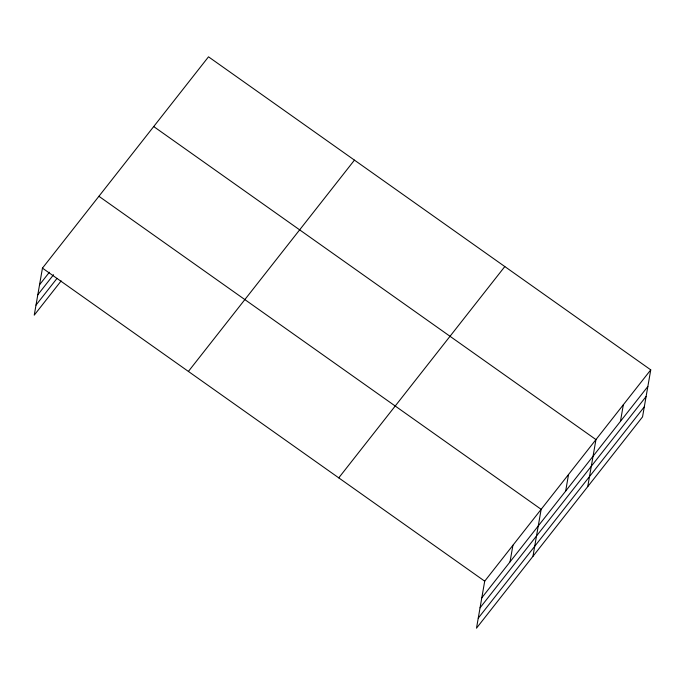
<?xml version="1.0" encoding="UTF-8"?>
<svg xmlns="http://www.w3.org/2000/svg" width="685" height="685" viewBox="0 0 685 685"><rect width="100%" height="100%" fill="white"/><g stroke="black" fill="none" stroke-linecap="round" stroke-linejoin="round"><path stroke-width="1.03" d="M650.75 369.857L484.706 581.171L476.495 628.179L642.547 416.874L650.75 369.857L208.505 56.821L42.453 268.126L34.25 315.143L61.162 280.884M510.025 561.88L512.928 545.243M532.956 556.34L541.159 509.323L98.914 196.287M565.656 491.094L568.559 474.457M587.747 486.607L595.959 439.59L153.705 126.554M620.447 421.361L623.35 404.724M39.55 284.763L49.397 272.228M37.803 294.781L53.558 274.736M35.997 305.116L57.009 278.384M188.401 371.433L354.445 160.127M338.758 477.865L504.811 266.559M481.803 597.799L647.847 386.494M480.048 607.826L646.101 396.521M478.25 618.153L644.294 406.847M42.453 268.126L484.706 581.171"/></g></svg>
